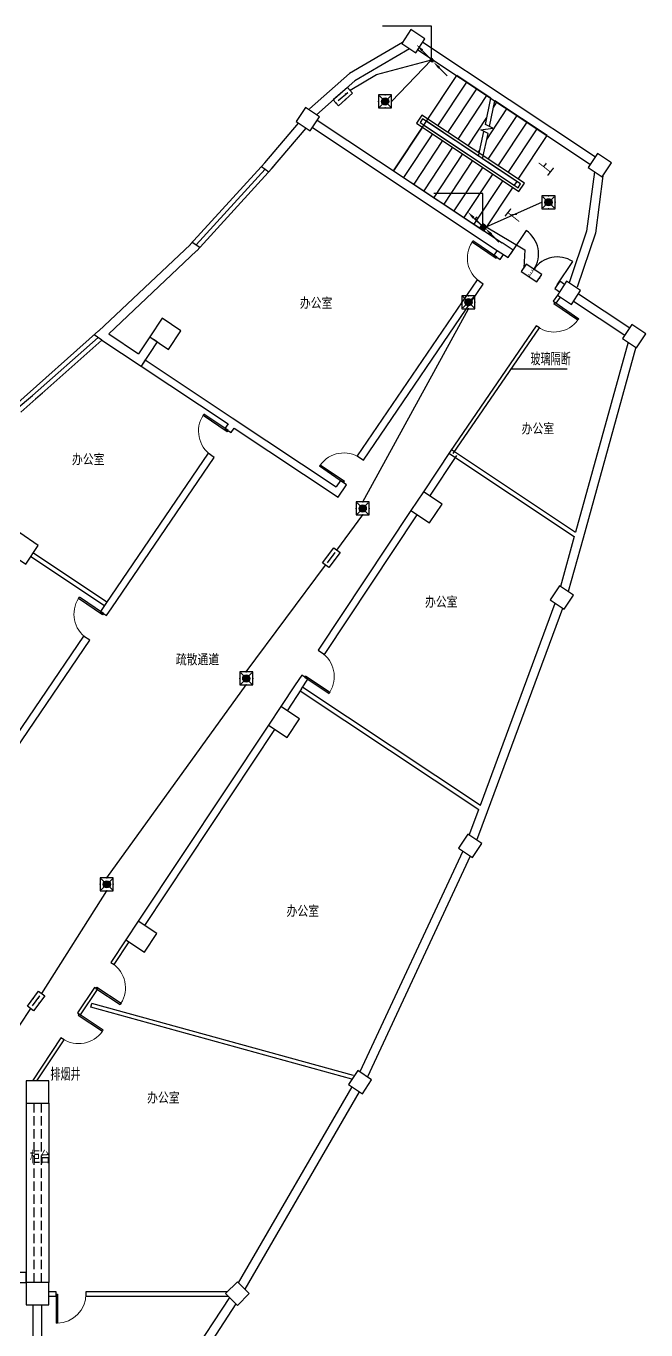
# Model space of a CAD drawing. Extents: x -149393 to 1177518, y -366685 to 296590.
# Drawn here: x 808177 to 824784, y -245171 to -210263 of the extents above; entities that cross this region are included whole.
import ezdxf
from ezdxf.enums import TextEntityAlignment as Align

# ---------------------------------------------------------------- set-up
doc = ezdxf.new("R2010")
doc.units = 0
doc.header["$LTSCALE"] = 1000
doc.header["$MEASUREMENT"] = 0
doc.linetypes.add('DASH', pattern=[0.35, 0.25, -0.1])
doc.linetypes.add('常规', pattern=[20, 10, 0, 10])
doc.layers.get('0').update_dxf_attribs({"linetype": 'CONTINUOUS'})
for name, color, linetype in [('COLUMN', 9, 'CONTINUOUS'), ('EQUIP-消防', 3, 'CONTINUOUS'), ('LWIRE', 4, 'CONTINUOUS'), ('STAIR', 2, 'CONTINUOUS'), ('TEL_SYMB', 3, 'CONTINUOUS'), ('TEL_TEXT', 7, 'CONTINUOUS'), ('TH_TEXT', 7, 'CONTINUOUS'), ('WALL', 9, 'CONTINUOUS'), ('WALL-MOVE', 6, 'CONTINUOUS'), ('WINDOW', 4, 'CONTINUOUS'), ('WIRE-应急', 60, '常规')]:
    doc.layers.add(name, color=color, linetype=linetype)
doc.styles.add('_TCH_DIM', font='SIMPLEX', dxfattribs={"bigfont": 'GBCBIG'})
doc.styles.add('_TEL_DIM', font='', dxfattribs={"width": 0.8, "height": 3.5})
doc.styles.get("Standard").update_dxf_attribs({"font": 'gbenor.shx', "bigfont": 'gbcbig.shx'})
doc.styles.get('_TEL_DIM').set_extended_font_data('SimSun')

# ---------------------------------------------------------------- blocks, each defined once
blk = doc.blocks.new('$equip_U$00000427(cyc-PC)')
for p, q in [((-0.428571428572468, -0.428571428572468), (0.428571428572468, 0.428571428572468)), ((-0.428571428572468, 0.428571428572468), (0.428571428572468, -0.428571428572468))]:
    blk.add_line(p, q)
blk.add_lwpolyline([(-0.5, 0.5), (-0.5, -0.5), (0.5, -0.5), (0.5, 0.5)], close=True)
blk.add_circle((0, 0), 0.2745087381843628)
for p in [(-0.5, 0), (0, 0.5), (0.5, 0), (0, -0.5)]:
    blk.add_point(p)
for points in [[(-0.237731540830282, 0.1372543690922612), (0.237731540830282, 0.1372543690922612), (-0.2745087381845224, 0), (0.2745087381845224, 0)], [(-0.237731540830282, -0.1372543690922612), (0.237731540830282, -0.1372543690922612), (-0.2745087381845224, 0), (0.2745087381845224, 0)], [(-0.1372543690958992, 0.237731540830282), (0.1372543690886232, 0.237731540830282), (-0.237731540830282, 0.1372543690922612), (0.237731540830282, 0.1372543690922612)], [(0, 0.2745087381845224), (0, 0.2745087381845224), (-0.1372543690958992, 0.237731540830282), (0.1372543690886232, 0.237731540830282)], [(-0.1372543690958992, -0.237731540830282), (0.1372543690886232, -0.237731540830282), (-0.237731540830282, -0.1372543690922612), (0.237731540830282, -0.1372543690922612)], [(0, -0.2745087381845224), (0, -0.2745087381845224), (-0.1372543690958992, -0.237731540830282), (0.1372543690886232, -0.237731540830282)]]:
    blk.add_solid(points)
at = {"color": 7, "style": '_TEL_DIM', "flags": 1}
blk.add_attdef('A', text='', height=2e-05, dxfattribs=at).set_placement((0, 0), align=Align.MIDDLE_CENTER)
blk = doc.blocks.new('$equip_U$00000108(cyc-PC)')
for p, q in [((-0.7199923809498614, 0.6000100000019302), (-0.7199923809498614, 1.000000338535756e-05)), ((0.720007619045191, 0.6000100000019302), (-0.7199923809498614, 0.6000100000019302)), ((-0.7199923809498614, 1.000000338535756e-05), (0.720007619045191, 1.000000338535756e-05)), ((-0.4799923809555366, 0.3000099999990198), (0.4800076190508662, 0.3000099999990198)), ((0.720007619045191, 1.000000338535756e-05), (0.720007619045191, 0.6000100000019302))]:
    blk.add_line(p, q)
for p in [(-0.7199923809498614, 0.3000100000062957), (0, 0), (7.61904766477528e-06, 0.6000100000019302), (0.720007619045191, 0.3000099999990198)]:
    blk.add_point(p)
blk.add_solid([(0.2400076190492655, 0.2280099999989034), (0.5280076190497311, 0.3000099999990198), (0.2400076190492655, 0.3720099999991362)])
at = {"color": 7, "style": '_TEL_DIM', "flags": 1}
blk.add_attdef('A', text='', height=2e-05, dxfattribs=at).set_placement((0, 0), align=Align.MIDDLE_CENTER)
blk = doc.blocks.new('$TelecSys$00000079')
for p, q in [((0.7000000000007276, 0.7000000000007276), (0, 0)), ((0.1041666666678793, 0.1041666666660603), (0.1041666666678793, 0.1041666666660603)), ((-0.1041666666678793, -0.1041666666660603), (-0.1041666666678793, -0.1041666666660603))]:
    blk.add_line(p, q)
at = {"const_width": 0.1425}
blk.add_lwpolyline([(-0.07125000000087311, 0, 1), (0.07125000000087311, 0, 1)], format="xyb", close=True, dxfattribs=at)
blk.add_solid([(0.6300000000010186, 0.7700000000004366), (0.7700000000004366, 0.6299999999991996), (1.150000000001455, 1.149999999999636)])
at = {"width": 0.8, "flags": 9}
blk.add_attdef('A', (0, 0), '', height=2e-05, dxfattribs=at)
blk = doc.blocks.new('$equip_U$00000446(cyc-PC)')
for p, q in [((0.7199999999938882, 0.6599999999962165), (-0.7199999999938882, 0.6599999999962165)), ((-0.7199999999938882, 0.6599999999962165), (-0.7199999999938882, 0)), ((-0.7199999999938882, 0), (0.7199999999938882, 0)), ((0.7199999999938882, 0), (0.7199999999938882, 0.6599999999962165))]:
    blk.add_line(p, q)
for p in [(-0.7199999999938882, 0.3299999999981083), (0, 0.6599999999962165), (0, 0), (0.7199999999938882, 0.3299999999981083)]:
    blk.add_point(p)
at = {"width": 0.8}
blk.add_text('E', height=0.45, dxfattribs=at).set_placement((-0.07848348547122441, 0.1114720417626813))
at = {"color": 7, "style": '_TEL_DIM', "flags": 1}
blk.add_attdef('A', text='', height=2e-05, dxfattribs=at).set_placement((0, 0), align=Align.MIDDLE_CENTER)
blk = doc.blocks.new('$equip_U$00000423(cyc-PC)')
for p, q in [((0.147326611164317, 0.3556639127473318), (0.6250126984159579, 0.8333500000007916)), ((0.6250126984159579, 0.8333500000007916), (0.7664340546543826, 0.6919286437623668))]:
    blk.add_line(p, q)
blk.add_circle((1.269841595785692e-05, 0.2083500000007916), 0.2083333333333751)
for p in [(-0.2083206349198008, 0.2083499999916967), (-0.0520706349198008, 0.4027276462265945), (0, 0), (0.2083460317444406, 0.2083499999916967), (0.6957233765351702, 0.7626393218815792)]:
    blk.add_point(p)
for points in [[(-0.1804092607126222, 0.312516666666852), (0.180434657529986, 0.312516666666852), (-0.2083206349198008, 0.2083500000007916), (0.2083460317517165, 0.2083500000007916)], [(-0.1804092607126222, 0.1041833333310933), (0.180434657529986, 0.1041833333310933), (-0.2083206349198008, 0.2083500000007916), (0.2083460317517165, 0.2083500000007916)], [(-0.1041539682482835, 0.3887719591220957), (0.1041793650801992, 0.3887719591220957), (-0.1804092607126222, 0.312516666666852), (0.180434657529986, 0.312516666666852)], [(-0.1041539682482835, 0.02792804087948753), (0.1041793650801992, 0.02792804087948753), (-0.1804092607126222, 0.1041833333310933), (0.180434657529986, 0.1041833333310933)], [(1.269841595785692e-05, 0.4166833333310933), (1.269841595785692e-05, 0.4166833333310933), (-0.1041539682482835, 0.3887719591220957), (0.1041793650801992, 0.3887719591220957)], [(1.269841595785692e-05, 1.666666685196105e-05), (1.269841595785692e-05, 1.666666685196105e-05), (-0.1041539682482835, 0.02792804087948753), (0.1041793650801992, 0.02792804087948753)]]:
    blk.add_solid(points)
at = {"color": 7, "style": '_TEL_DIM', "flags": 1}
blk.add_attdef('A', text='', height=2e-05, dxfattribs=at).set_placement((0, 0), align=Align.MIDDLE_CENTER)
blk = doc.blocks.new('$TelecSys$00000078')
for p, q in [((1.150000000001455, 1.149999999999636), (0.5499999999992724, 0.5499999999992724)), ((0.1041666666678793, 0.1041666666660603), (0.1041666666678793, 0.1041666666660603)), ((-0.1041666666678793, -0.1041666666660603), (-0.1041666666678793, -0.1041666666660603))]:
    blk.add_line(p, q)
at = {"const_width": 0.1425}
blk.add_lwpolyline([(-0.07125000000087311, 0, 1), (0.07125000000087311, 0, 1)], format="xyb", close=True, dxfattribs=at)
blk.add_solid([(0.6199999999989814, 0.4799999999995634), (0.4799999999995634, 0.6200000000008004), (0.09999999999854481, 0.1000000000003638)])
at = {"width": 0.8, "flags": 9}
blk.add_attdef('A', (0, 0), '', height=2e-05, dxfattribs=at)
blk = doc.blocks.new('_FZHK')
blk.add_lwpolyline([(-0.5, -0.5), (0.5, -0.5), (0.5, 0.5), (-0.5, 0.5)], close=True)
blk = doc.blocks.new('$DorLib2D$00000001')
for p, q in [((0.45, 0.9750000000000001), (0.5000000000000002, 0.9750000000000001)), ((0.45, 0), (0.45, 0.9750000000000001)), ((0.5, 0), (0.5, 0.9750000000000001)), ((0.5, 0), (0.45, 0))]:
    blk.add_line(p, q)
at = {"lineweight": 13}
blk.add_arc((0.475, 0), 0.975, 91.4692835813538, 180, dxfattribs=at)

msp = doc.modelspace()

# ---------------------------------------------------------------- linework, layer by layer
at = {"color": 59}
for p, q in [((814678.9738305126, -214165.9545979087), (814838.1203736498, -213984.8690573174)), ((812730.8004317795, -216118.5120296755), (814581.1102356088, -214095.1522247249)), ((814483.2466407075, -214024.3498515404), (814678.9738305104, -214165.9545979095)), ((812628.9889984144, -216052.0267160699), (812832.6118651443, -216184.9973432811)), ((808353.4739088502, -220155.8557624899), (810106.4186523267, -218600.251669983)), ((810209.8054033953, -218668.9416631645), (810003.031901258, -218531.5616768015)), ((807407.7558435248, -220926.2774861676), (808353.4739088502, -220155.8557624899)), ((808431.2291742297, -220247.2917345006), (808616.8410701624, -220082.5754044518))]:
    msp.add_line(p, q, dxfattribs=at)
for points in [[(819038.6693643501, -211162.6735935194), (819038.6693643501, -210263.2055331733), (817727.9643090435, -210263.2055331733)], [(820412.336745386, -215641.2039226183), (820412.336745386, -214741.7358622721), (819101.6316900793, -214741.7358622721)], [(821179.3052643242, -219439.4403383686), (822675.5573388239, -219439.4403383686)], [(808183.1737392109, -239098.2441501123), (808183.1737392109, -243898.2441501123)], [(808783.1737392109, -239098.2441501123), (808783.1737392109, -243898.2441501123)]]:
    msp.add_lwpolyline(points)
at = {"layer": 'STAIR', "color": 59}
for p, q in [((818024.0929561773, -214137.4698829352), (819717.4710968471, -211588.7308863525)), ((818943.5443684944, -212753.5842558846), (819717.4710968471, -211588.7308863525)), ((819212.3566845403, -212932.1827316584), (819986.283412893, -211767.3293621263)), ((820631.670380535, -212196.123438234), (819717.4710968471, -211588.7308863525)), ((819481.1690005861, -213110.7812074322), (820255.0957289387, -211945.9278379001)), ((819749.981316632, -213289.3796832059), (820523.9080449844, -212124.5263136738)), ((820482.6321666491, -212894.8978006435), (820631.6703805348, -212196.1234382339)), ((820518.7232874265, -213298.7170753369), (821061.5326770762, -212481.7232652213)), ((820592.853128244, -212951.1549910716), (820738.720488689, -212267.2473600429)), ((820701.9194594488, -212439.7911330287), (820792.7203610303, -212303.1247894475)), ((822136.7819412595, -213196.1171683163), (820738.7204886884, -212267.2473600426)), ((818779.2701753535, -212644.4407429108), (818633.7454913897, -212863.4730004295)), ((818633.7454913897, -212863.4730004295), (821381.6047220802, -214689.1463083391)), ((818799.3176954138, -212743.8653633152), (818733.1701117941, -212843.4254803687)), ((818733.1701117941, -212843.4254803687), (821361.55720202, -214589.7216879344)), ((821527.1294060439, -214470.1140508202), (818779.2701753535, -212644.4407429108)), ((821427.7047856397, -214490.1615708807), (818799.3176954138, -212743.8653633152)), ((818837.7082347022, -212912.8804431708), (821257.0190791147, -214520.2667251347)), ((820301.9172708933, -213742.190134391), (818903.855818322, -212813.3203261168)), ((820018.7936326769, -213467.9781589792), (820521.9144721554, -212710.7204190962)), ((820681.4707665393, -212996.3857646135), (820482.6321666491, -212894.8978006435)), ((820556.4182647695, -213825.1751105272), (821330.344993122, -212660.321740995)), ((820825.2305808145, -214003.7735863004), (821599.1573091679, -212838.9202167688)), ((818798.01968453, -212972.616513403), (818024.0929561773, -214137.4698829352)), ((819066.8320005765, -213151.2149891772), (818292.9052722232, -214316.068358709)), ((820301.9172708926, -213742.1901343907), (820442.8088350695, -213081.6118145066)), ((820363.062259552, -213040.9088645513), (820681.4707665393, -212996.3857646135)), ((820553.0297966645, -213137.8690049345), (820363.062259552, -213040.9088645513)), ((820408.9673790466, -213813.3140561996), (820553.0297966645, -213137.8690049345)), ((821094.0428968611, -214182.3720620747), (821867.9696252136, -213017.5186925426)), ((821362.8552129061, -214360.970537848), (822136.7819412595, -213196.1171683163)), ((819335.6443166216, -213329.8134649505), (818561.717588269, -214494.6668344827)), ((819604.4566326673, -213508.4119407242), (818830.5299043148, -214673.2653102565)), ((820287.6059487236, -213646.5766347534), (820338.7183001327, -213569.6463614051)), ((819873.2689487132, -213687.010416498), (819099.3422203606, -214851.8637860302)), ((820142.0812647598, -213865.6088922723), (819368.1545364064, -215030.462261804)), ((821323.1666627346, -214420.7066080807), (820408.9673790471, -213813.3140561998)), ((818024.0929561773, -214137.4698829352), (820443.4038005897, -215744.856164899)), ((820410.8935808049, -214044.2073680455), (819636.9668524523, -215209.0607375777)), ((820679.7058968508, -214222.8058438193), (819905.7791684981, -215387.6592133515)), ((820948.5182128965, -214401.404319593), (820174.591484544, -215566.2576891253)), ((821217.3305289423, -214580.0027953668), (820443.4038005897, -215744.856164899)), ((821323.1666627346, -214420.7066080807), (821257.0190791147, -214520.2667251347)), ((821361.55720202, -214589.7216879344), (821427.7047856397, -214490.1615708807)), ((821381.6047220802, -214689.1463083391), (821527.1294060439, -214470.1140508202))]:
    msp.add_line(p, q, dxfattribs=at)
at = {"layer": 'STAIR'}
for p, q in [((784243.1737392109, -243628.2441501123), (808183.1737392109, -243628.2441501123)), ((808183.1737392109, -243898.2441501123), (808183.1737392109, -243628.2441501123)), ((803383.1737392112, -243898.2441501123), (808183.1737392109, -243898.2441501123))]:
    msp.add_line(p, q, dxfattribs=at)
at = {"layer": 'TEL_SYMB', "color": 59, "elevation": 1792.968749999925}
msp.add_lwpolyline([(820984.6175978751, -215221.8606829038, 0, 0, 0), (817833.5398931158, -213128.2896613335, 0, 0, 0), (818713.3027552605, -211804.1401045152, 0, 0, 0), (820087.2323706058, -212716.97675847, 95.624999999996, 0, 0), (820385.9127217679, -212915.4195093298, 0, 0, 0)], format="xyseb", dxfattribs=at)
at = {"layer": 'TEL_SYMB', "color": 59}
msp.add_lwpolyline([(821864.3804600199, -213897.7111260855, 0, 0, 0), (820953.4053889757, -213292.4607359633, 95.624999999996, 0, 0), (820654.7250378138, -213094.0179851035, 0, 0, 0)], format="xyseb", dxfattribs=at)
at = {"layer": 'WALL', "color": 59}
for p, q in [((818261.2617936335, -210702.1365167567), (816846.4985934818, -211531.5892992974)), ((818806.1837344555, -210695.1305206447), (823428.8966203982, -213766.4536189461)), ((818447.6023240346, -210871.0944300647), (816987.7786034992, -211726.9654669189)), ((818673.3697626373, -210895.0316184147), (823296.0826485798, -213966.3547167164)), ((816846.4985934818, -211531.5892992974), (815771.889890219, -212477.6626703685)), ((816987.7786034992, -211726.9654669189), (815954.6806162285, -212636.4932722455)), ((814570.6940104464, -213928.838366294), (815479.199537807, -212860.851567174)), ((815980.4861331006, -212779.7007558954), (820931.6115085393, -216069.2205905396)), ((814753.4988920382, -214084.3451997974), (815680.5112972892, -212994.6027803928)), ((815847.6721612822, -212979.6018536659), (820798.7975367209, -216269.12168831)), ((812572.0426783268, -216114.2989338674), (814573.5412948977, -213925.6104007115)), ((812749.1529910162, -216276.2616985359), (814750.651607587, -214087.57316538)), ((823405.6378618419, -214165.2053656123), (823193.7190504418, -215757.191787267)), ((823633.6037962061, -214271.5120093839), (823428.5773460047, -215811.7213123885)), ((821224.0961837299, -216263.5469441283), (820931.6115085393, -216069.2205905396)), ((823193.7190504418, -215757.191787267), (822730.0722159682, -217138.052688491)), ((823428.5773460047, -215811.7213123885), (822945.9228332789, -217249.1920247258)), ((810118.2700398181, -218429.3717459112), (812578.2393412489, -216108.0044400321)), ((810391.5047847211, -218501.5199538175), (812742.9563280941, -216282.5561923711)), ((820798.7975367209, -216269.1216883099), (821091.2822119117, -216463.4480418984)), ((821091.2822119117, -216463.4480418984), (821224.0961837299, -216263.5469441283)), ((822473.4780447963, -217093.634267994), (822340.6640729781, -217293.5353657642)), ((822602.2099967466, -217179.1635723782), (822473.4780447963, -217093.634267994)), ((822340.6640729781, -217293.5353657642), (822469.3960249285, -217379.064670148)), ((822977.0245550651, -217428.1897695392), (824351.3446022352, -218341.2858257907)), ((822844.2105832467, -217628.0908673097), (824218.5306304175, -218541.1869235603)), ((807873.7626029617, -220421.1249655496), (810120.9783796212, -218426.8932181309)), ((810391.5047847211, -218501.5199538175), (811193.6079925335, -219034.4360509577)), ((808033.0629102009, -220600.6337734491), (810209.8054033926, -218668.9416631652)), ((810209.8054033926, -218668.9416631652), (811260.5591645226, -219367.0607929512)), ((811492.0814735981, -218585.8597478743), (811193.6079925335, -219034.4360509577)), ((811691.8921667935, -218718.8096891486), (811260.5591645226, -219367.0607929512)), ((811492.4213667155, -218586.0859057903), (811492.0814735981, -218585.8597478743)), ((811691.8921667935, -218718.8096891486), (811591.9868205582, -218652.3347187239)), ((824303.9938281584, -218724.0308756142), (822895.6760565349, -223809.3242257078)), ((824514.3264718427, -218863.7755499675), (823099.6402318642, -223972.0647966057)), ((819573.5621997479, -221602.1170563929), (822895.6760565349, -223809.3242257078)), ((819507.1552138387, -221702.0676052782), (822861.9775256087, -223931.0062201273)), ((822861.9775256087, -223931.0062201273), (822492.6977908761, -225264.4380756355)), ((823099.6402318642, -223972.0647966057), (822703.0304345611, -225404.182749989)), ((808372.9483536409, -224365.4935183307), (810345.5563740944, -225676.0911536584)), ((808306.5413677316, -224465.4440672159), (810277.9992854543, -225775.2775761162)), ((820348.5628144002, -231121.47903598), (822351.7124276373, -225711.0347923903)), ((820541.5063172329, -231291.5793337403), (822557.108938, -225847.4999076056)), ((815523.3028426557, -228059.6552204526), (820305.7528493797, -231237.1074080601)), ((815589.7098285649, -227959.7046715674), (820348.5628144002, -231121.47903598)), ((820050.676807801, -231926.0597917048), (820305.7528493797, -231237.1074080601)), ((820256.0733181644, -232062.5249069205), (820541.5063172329, -231291.5793337403)), ((819875.8606570017, -232350.1793869443), (817119.3438673806, -238262.5834205827)), ((820078.0369752807, -232484.5050116545), (817321.5201856598, -238396.909045293)), ((813869.1107661515, -243909.0551220782), (816911.0411277012, -238664.4545793624)), ((814044.7094944058, -244084.6538503326), (817111.3127398356, -238797.5147203357)), ((808980.8457416955, -244151.2158137651), (808783.1737392109, -244151.2158137651)), ((808783.1737392109, -244271.2158137651), (808980.8457416954, -244271.2158137651)), ((808980.8457416954, -244271.2158137651), (808980.8457416955, -244151.2158137651)), ((813568.9320274646, -244151.2158137651), (809780.8457416961, -244151.2158137651)), ((809780.8457416961, -244151.2158137651), (809780.8457416961, -244271.2158137651)), ((809780.8457416961, -244271.2158137651), (813594.8753547709, -244271.2158137651)), ((813627.2747950779, -244303.6152540722), (810887.4320291538, -248473.2441501124)), ((808363.1737392109, -246497.5875489372), (808363.1737392109, -244498.2441501123)), ((808603.1737392109, -246497.5875489372), (808603.1737392109, -244498.2441501123)), ((813800.5757832952, -244476.9162422894), (811108.1737392108, -248574.3474899493))]:
    msp.add_line(p, q, dxfattribs=at)
at = {"layer": 'WALL'}
for p, q in [((820797.64743399, -216268.3575618825), (820709.3882781357, -216397.9384851361)), ((820709.3882781357, -216397.9384851361), (820874.6880393742, -216510.5261795549)), ((820874.6880393742, -216510.5261795549), (820964.242710023, -216379.0431986445)), ((820259.0375004618, -217059.1375300875), (817050.0496319038, -221770.5310018832)), ((820424.3372617002, -217171.7252245063), (820259.0375004618, -217059.1375300875)), ((817215.3493931423, -221883.118696302), (820424.3372617002, -217171.7252245063)), ((811371.2374743711, -219200.4765448092), (811260.5591645226, -219367.0607929512)), ((811371.2374743711, -219200.4765448092), (813699.6956644169, -220747.5004675503)), ((811260.5591645226, -219367.0607929512), (813589.0173545684, -220914.0847156922)), ((813589.0173545684, -220914.0847156922), (813505.7775697658, -221036.2962648713)), ((813699.6956644169, -220747.5004675503), (816485.9740015458, -222598.6993687716)), ((813505.7775697658, -221036.2962648713), (813671.0773310042, -221148.8839592902)), ((813671.0773310042, -221148.8839592902), (813755.6126306012, -221024.7703524547)), ((813755.6126306012, -221024.7703524547), (816539.9741298448, -222874.6957096304)), ((819540.3587067933, -221652.0923308356), (818820.9496927784, -222734.8899437574)), ((813055.4267920904, -221697.4953098246), (810311.7778297745, -225725.6843648872)), ((810477.0775910128, -225838.272059306), (813220.7265533289, -221810.0830042436)), ((813220.7265533289, -221810.0830042436), (813055.4267920904, -221697.4953098246)), ((817050.0496319038, -221770.5310018832), (817215.3493931423, -221883.118696302)), ((819706.9429549352, -221762.7706406842), (818987.5339409205, -222845.5682536061)), ((816599.6988542286, -222431.7300468365), (816485.9740015458, -222598.6993687716)), ((816539.9741298448, -222874.6957096304), (816764.9986154669, -222544.3177412555)), ((816764.9986154669, -222544.3177412555), (816599.6988542286, -222431.7300468365)), ((818488.9147632311, -223234.6426881849), (816003.6505476472, -226975.2660438666)), ((816170.2347957891, -227085.9443537152), (818655.4990113728, -223345.3209980333)), ((810311.7778297745, -225725.6843648872), (810169.2833799267, -225934.892828203)), ((810334.583141165, -226047.4805226218), (810477.0775910128, -225838.272059306)), ((810169.2833799267, -225934.892828203), (810334.583141165, -226047.4805226218)), ((809718.9326022508, -226596.0918731574), (807071.6875195589, -230482.742029439)), ((807313.6721401071, -230482.742029439), (809884.2323634891, -226708.6795675762)), ((809884.2323634891, -226708.6795675762), (809718.9326022508, -226596.0918731574)), ((816003.6505476472, -226975.2660438666), (816170.2347957891, -227085.9443537152)), ((815389.9220874683, -227899.0016361614), (815002.548002998, -228482.0465046583)), ((815560.9373082524, -227641.6030364347), (815389.9220874683, -227899.0016361614)), ((815556.5063356103, -228009.67994601), (815727.5215563944, -227752.2813462833)), ((815727.5215563944, -227752.2813462833), (815560.9373082524, -227641.6030364347)), ((815556.5063356103, -228009.67994601), (815169.1322511401, -228592.724814507)), ((814670.5130734519, -228981.7992490844), (811184.1463132184, -234229.2030655589)), ((814837.097321594, -229092.4775589331), (811350.7305613604, -234339.8813754075)), ((810852.1113836729, -234728.9558099841), (810450.1888439823, -235333.8978639171)), ((810533.4809680533, -235389.2370188414), (810935.403507744, -234784.2949649084)), ((810450.1888439823, -235333.8978639171), (810533.4809680533, -235389.2370188414)), ((810007.4756045864, -236000.2348564872), (809555.3701650923, -236680.7082466393)), ((809638.6622891634, -236736.0474015637), (810090.7677286575, -236055.5740114115)), ((810090.7677286575, -236055.5740114115), (810007.4756045864, -236000.2348564872)), ((809555.3701650923, -236680.7082466393), (809638.6622891634, -236736.0474015637)), ((809112.6569256983, -237347.0452392064), (808347.8021979568, -238498.2441501123)), ((809195.9490497693, -237402.3843941308), (809112.6569256983, -237347.0452392064)), ((808467.8615686541, -238498.2441501124), (809195.9490497693, -237402.3843941308))]:
    msp.add_line(p, q, dxfattribs=at)
at = {"layer": 'WALL', "linetype": 'DASH'}
for p, q in [((808383.1737392109, -239098.2441501123), (808383.1737392109, -243898.2441501123)), ((808583.1737392109, -239098.2441501123), (808583.1737392109, -243898.2441501123))]:
    msp.add_line(p, q, dxfattribs=at)
at = {"layer": 'WALL-MOVE', "color": 59}
for p, q in [((822411.2899122565, -217466.521400425), (822299.6700123792, -217629.2536203035)), ((822299.6700123792, -217629.2536203035), (822382.135311753, -217685.8175169085)), ((822382.135311753, -217685.8175169085), (822493.7552116306, -217523.0852970301)), ((821847.1588395414, -218288.976015292), (819540.3587067933, -221652.0923308355)), ((819622.8240061674, -221708.6562274406), (821929.6241389153, -218345.5399118971)), ((821929.6241389153, -218345.5399118971), (821847.1588395414, -218288.976015292)), ((809913.588137725, -236531.2019192445), (809940.1131500305, -236434.7839555542)), ((816907.7374159264, -238455.3236136831), (809913.588137725, -236531.2019192445)), ((816950.1296910847, -238363.2708048488), (809940.1131500305, -236434.7839555542))]:
    msp.add_line(p, q, dxfattribs=at)
at = {"layer": 'WINDOW', "color": 59, "extrusion": (1.020000643607205e-16, -6.776868073550093e-17, -1)}
msp.add_lwpolyline([(-822407.0710588858, -217193.5848168784), (-822822.1147208184, -216568.8938863457, -0.414213562373095), (-821782.3801283533, -216778.5411549458, -0.414213562373095), (-821572.7328597532, -215738.8065624807), (-821157.6891978207, -216363.4974930133)], format="xyb", dxfattribs=at)
at = {"layer": 'WIRE-应急', "linetype": '常规'}
for p, q in [((817563.690162425, -211562.5640140116), (819038.6693643501, -211162.6735935194)), ((817971.7633336931, -212281.3650253425), (819038.6693643501, -211162.6735935194)), ((816856.6443979953, -211982.3084444826), (817563.690162425, -211562.5640140116)), ((820501.6467833864, -215642.4028952024), (821998.7691389835, -214981.3107370749)), ((820501.6467833864, -215642.4028952024), (821538.0359209469, -216257.2262309312)), ((821538.0359209469, -216257.2262309312), (821508.5672517589, -216735.2888878391)), ((817196.2012993658, -223002.3392167483), (820028.8647070698, -217831.7140074517)), ((816504.865868276, -224294.5039978883), (817196.2012993658, -223352.3392167483)), ((814077.4993158558, -227554.3260873816), (816202.4651479963, -224697.7034576753)), ((810340.3302282552, -233066.2041358169), (814077.4993158558, -227904.3260873816)), ((808598.8857458995, -236161.5722203249), (810340.3302282552, -233416.2041358169)), ((808296.4850256199, -236564.7716801119), (805995.3809976712, -240028.9649810691))]:
    msp.add_line(p, q, dxfattribs=at)

# ---------------------------------------------------------------- block references
at = {"layer": 'COLUMN', "color": 59}
for p, xscale, yscale, zscale, rotation in [((818552.3694693864, -210670.5679709496), 449.9999999999738, 449.9999999999738, 449.9999999999738, 326.3999999999982), ((815726.6718680313, -212755.1382062009), 449.9999999999778, 449.9999999999778, 449.9999999999778, 326.3999999999973), ((823549.8969136468, -213990.9172664098), 449.9999999999858, 449.9999999999858, 449.9999999999858, 56.39999999999244), ((822723.2102899961, -217403.627219845), 450.0000000000747, 450.0000000000747, 450.0000000000747, 326.4000000000055), ((811908.2701782522, -218502.2947671005), 599.999999999961, 599.999999999961, 599.999999999961, 326.3999999999987), ((824472.3448954873, -218565.749473256), 449.9999999999638, 449.9999999999638, 449.9999999999638, 236.4000000000084), ((818904.808600217, -223150.7837807447), 600.000000000062, 600.000000000062, 600.000000000062, 326.4000000000042), ((808089.8684884732, -224249.4513280003), 599.999999999965, 599.999999999965, 599.999999999965, 326.3999999999982), ((822534.6793672317, -225562.4641523472), 450.0000000000708, 450.0000000000708, 450.0000000000708, 326.4000000000063), ((815086.406910438, -228897.9403416444), 599.999999999965, 599.999999999965, 599.999999999965, 326.3999999999982), ((820073.1063785694, -232211.0955469643), 449.9999999999738, 449.9999999999738, 449.9999999999738, 326.3999999999982), ((811268.005220659, -234645.0969025441), 599.999999999973, 599.999999999973, 599.999999999973, 326.3999999999969), ((817124.2744640916, -238535.992885274), 449.9999999999738, 449.9999999999738, 449.9999999999738, 326.3999999999982), ((813840.1017426519, -244198.2441501123), 449.9999999999679, 449.9999999999679, 449.9999999999679, 45.00000000000525)]:
    msp.add_blockref('_FZHK', p, dxfattribs=dict(at, xscale=xscale, yscale=yscale, zscale=zscale, rotation=rotation))
at = {"layer": 'COLUMN', "color": 59, "xscale": 600, "yscale": 600, "zscale": 600}
for p in [(808483.1737392109, -238798.2441501123), (808483.1737392109, -244198.2441501123)]:
    msp.add_blockref('_FZHK', p, dxfattribs=at)
at = {"layer": 'EQUIP-消防'}
for name, p, xscale, yscale, zscale, rotation in [('$equip_U$00000108(cyc-PC)', (816736.8845620838, -212227.6422185972), 349.9999999999833, 349.9999999999833, 349.9999999999833, 41.36032636640256), ('$equip_U$00000423(cyc-PC)', (820501.6467833864, -215642.4028952024), 350, 350, 350, 90), ('$equip_U$00000446(cyc-PC)', (821782.3801283533, -216778.5411549457), 349.9999999999931, 349.9999999999931, 349.9999999999931, 146.4000000000005), ('$equip_U$00000108(cyc-PC)', (816269.6612206798, -224433.1036110478), -349.9999999999532, 350.0000000000582, 350, 233.1300000000093), ('$equip_U$00000108(cyc-PC)', (808363.6810983033, -236300.1718334844), -349.9999999999532, 350.0000000000582, 350, 233.1300000000093)]:
    msp.add_blockref(name, p, dxfattribs=dict(at, xscale=xscale, yscale=yscale, zscale=zscale, rotation=rotation))
at = {"layer": 'EQUIP-消防', "xscale": 350, "yscale": 350, "zscale": 350}
for p in [(817796.7633336931, -212281.3650253425), (822173.7691389835, -214981.3107370749), (820028.8647070698, -217656.7140074517), (817196.2012993658, -223177.3392167483), (814077.4993158558, -227729.3260873816), (810340.3302282552, -233241.2041358169)]:
    msp.add_blockref('$equip_U$00000427(cyc-PC)', p, dxfattribs=at)
at = {"layer": 'LWIRE', "xscale": -350, "yscale": 350, "zscale": 350}
for p in [(819038.6693643501, -211162.6735935194), (820412.336745386, -215641.2039226183)]:
    msp.add_blockref('$TelecSys$00000079', p, dxfattribs=at)
at = {"layer": 'LWIRE', "xscale": -350, "yscale": 350, "zscale": 350, "rotation": 180}
for p in [(819055.0569023503, -211188.8056216582), (820445.1118213861, -215643.5929788953)]:
    msp.add_blockref('$TelecSys$00000078', p, dxfattribs=at)
at = {"layer": 'WINDOW', "color": 59}
for p, xscale, yscale, zscale, rotation in [((820566.8627699184, -216784.8318548207), -800, -800, -800, 235.7407427458712), ((822114.6470756478, -217987.3967660992), -800, 800, -800, 235.5533259761384), ((813363.2520615471, -221423.1896345575), -800, -800, -800, 235.7407427458713), ((816907.5241236851, -222157.4243715697), 800, -800, 800, 235.7407427458712), ((810026.757871708, -226321.7861978895), -800, -800, -800, 235.7407427458709), ((815865.5860520208, -227363.7736950748), 800.0000000000001, 800.0000000000001, 800.0000000000001, 236.4000000000007), ((810270.4782863195, -235694.7359376647), 800, 800, 800, 236.4000000000009), ((809375.6596074315, -237041.546320384), -800, 800, -800, 236.4000000000009)]:
    msp.add_blockref('$DorLib2D$00000001', p, dxfattribs=dict(at, xscale=xscale, yscale=yscale, zscale=zscale, rotation=rotation))
at = {"layer": 'WINDOW', "color": 59, "xscale": -800, "yscale": -800, "zscale": -800}
msp.add_blockref('$DorLib2D$00000001', (809380.8457416957, -244211.2158137651), dxfattribs=at)

# ---------------------------------------------------------------- texts
at = {"layer": 'TEL_TEXT', "color": 59, "style": '_TCH_DIM'}
for s, p in [('上', (822171.9242502536, -214302.2671476247)), ('下', (821305.9365676708, -215608.93964863, 1792.968749999925))]:
    msp.add_text(s, height=403.5239361701958, rotation=51.75529819198672, dxfattribs=at).set_placement(p)
at = {"layer": 'TEL_TEXT', "color": 59, "style": '_TEL_DIM', "width": 0.8}
for s, p in [('办公室', (815513.1720663222, -217806.6738542396)), ('办公室', (821454.1515921104, -221168.6834932781)), ('办公室', (809407.2669380243, -221991.5832003957)), ('办公室', (818866.6127577821, -225808.7249088507)), ('疏散通道', (812190.2626870881, -227351.457174838)), ('办公室', (815157.0990989312, -234085.2127865079)), ('办公室', (811421.4509768836, -239083.7060671559))]:
    msp.add_text(s, height=265.8227848101266, dxfattribs=at).set_placement(p)
at = {"layer": 'TEL_TEXT'}
msp.add_text('玻璃隔断', height=337.5886524822695, dxfattribs=at).set_placement((821691.1485551827, -219348.3103280562))
at = {"layer": 'TEL_TEXT', "linetype": 'DASH'}
msp.add_text('柜台', height=337.5886524822695, dxfattribs=at).set_placement((808282.1988838887, -240715.6094326284))
at = {"layer": 'TH_TEXT'}
msp.add_text('排烟井', height=337.5886524822695, dxfattribs=at).set_placement((808827.0866351848, -238498.8516816728))

doc.saveas('drawing.dxf')
